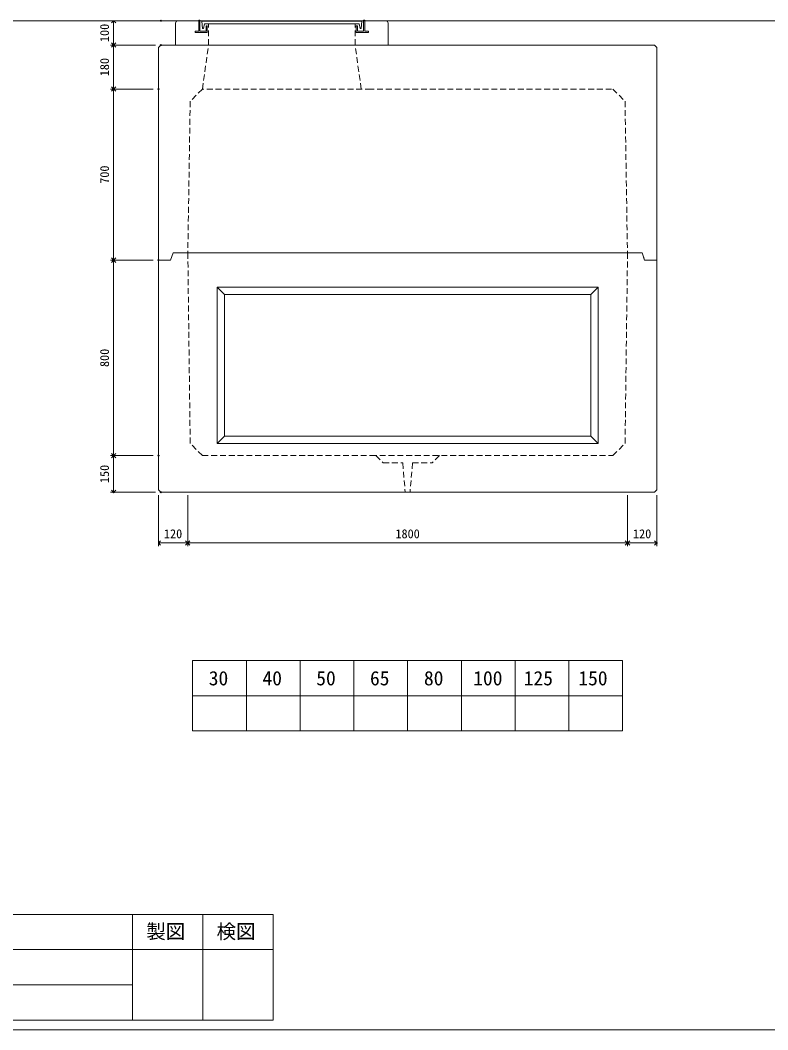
# Model space of a CAD drawing. Units: millimetres, scale not verified. Extents: x -9756 to 9756, y -4538 to 4538.
# Drawn here: x 575 to 3636, y -4012 to 120 of the extents above; entities that cross this region are included whole.
import ezdxf
from ezdxf.enums import TextEntityAlignment as Align

# ---------------------------------------------------------------- set-up
doc = ezdxf.new("R2010")
doc.units = ezdxf.units.MM
doc.header["$LTSCALE"] = 20
doc.header["$PDMODE"] = 32
doc.header["$PDSIZE"] = 4
doc.linetypes.add('DASHED1', pattern=[1.8, 1.2, -0.6])
doc.layers.add('0-1_Defpoints', color=7, linetype='Continuous')
for name, color, linetype, lineweight in [('0-2_waku', 7, 'Continuous', 18), ('0-3_gaikei', 7, 'Continuous', 18), ('0-4_kakure', 7, 'DASHED1', 5), ('0-5_sunpou', 7, 'Continuous', 5), ('0-8_uchigawa', 6, 'Continuous', 18), ('0-A_futa', 3, 'Continuous', 18), ('0-B_GL', 4, 'Continuous', 18), ('0-D_文字１', 7, 'Continuous', 18)]:
    doc.layers.add(name, color=color, linetype=linetype, lineweight=lineweight)
doc.styles.add('ＭＳ ゴシック', font='')
doc.styles.get('ＭＳ ゴシック').set_extended_font_data('MS Gothic')

# ---------------------------------------------------------------- blocks, each defined once
blk = doc.blocks.new('_Open90')
at = {"layer": '0-5_sunpou'}
blk.add_line((0, 0), (-1, 0), dxfattribs=at)
blk.add_lwpolyline([(-0.5, 0.5), (0, 0), (-0.5, -0.5)], dxfattribs=at)
blk = doc.blocks.new('D89')
at = {"layer": '0-1_Defpoints'}
for p in [(7070.68, 3988.65), (6877.35, 3888.65), (7070.68, 3888.65)]:
    blk.add_point(p, dxfattribs=at)
at = {"layer": '0-5_sunpou'}
for p, q in [((7048.68, 3988.65), (6864.35, 3988.65)), ((6877.35, 3970.65), (6877.35, 3906.65)), ((7048.68, 3888.65), (6864.35, 3888.65))]:
    blk.add_line(p, q, dxfattribs=at)
at = {"layer": '0-5_sunpou', "xscale": 18, "yscale": 18}
for p, rotation in [((6877.35, 3988.65), 90), ((6877.35, 3888.65), 270)]:
    blk.add_blockref('_Open90', p, dxfattribs=dict(at, rotation=rotation))
at = {"layer": '0-5_sunpou', "style": 'ＭＳ ゴシック'}
blk.add_text('100', height=36.66, rotation=90, dxfattribs=at).set_placement((6869.35, 3901.15), align=Align.BOTTOM_LEFT)
blk = doc.blocks.new('D90')
at = {"layer": '0-1_Defpoints'}
for p in [(7070.68, 3888.65), (6877.35, 3708.65), (7060.68, 3708.65)]:
    blk.add_point(p, dxfattribs=at)
at = {"layer": '0-5_sunpou'}
for p, q in [((7048.68, 3888.65), (6864.35, 3888.65)), ((6877.35, 3870.65), (6877.35, 3726.65)), ((7038.68, 3708.65), (6864.35, 3708.65))]:
    blk.add_line(p, q, dxfattribs=at)
at = {"layer": '0-5_sunpou', "xscale": 18, "yscale": 18}
for p, rotation in [((6877.35, 3888.65), 90), ((6877.35, 3708.65), 270)]:
    blk.add_blockref('_Open90', p, dxfattribs=dict(at, rotation=rotation))
at = {"layer": '0-5_sunpou', "style": 'ＭＳ ゴシック'}
blk.add_text('180', height=36.66, rotation=90, dxfattribs=at).set_placement((6869.35, 3761.15), align=Align.BOTTOM_LEFT)
blk = doc.blocks.new('D91')
at = {"layer": '0-1_Defpoints'}
for p in [(7060.68, 3708.65), (6877.35, 3008.65), (7060.68, 3008.65)]:
    blk.add_point(p, dxfattribs=at)
at = {"layer": '0-5_sunpou'}
for p, q in [((7038.68, 3708.65), (6864.35, 3708.65)), ((6877.35, 3690.65), (6877.35, 3026.65)), ((7038.68, 3008.65), (6864.35, 3008.65))]:
    blk.add_line(p, q, dxfattribs=at)
at = {"layer": '0-5_sunpou', "xscale": 18, "yscale": 18}
for p, rotation in [((6877.35, 3708.65), 90), ((6877.35, 3008.65), 270)]:
    blk.add_blockref('_Open90', p, dxfattribs=dict(at, rotation=rotation))
at = {"layer": '0-5_sunpou', "style": 'ＭＳ ゴシック'}
blk.add_text('700', height=36.66, rotation=90, dxfattribs=at).set_placement((6869.35, 3321.15), align=Align.BOTTOM_LEFT)
blk = doc.blocks.new('D92')
at = {"layer": '0-1_Defpoints'}
for p in [(7060.68, 3008.65), (6877.35, 2208.65), (7060.68, 2208.65)]:
    blk.add_point(p, dxfattribs=at)
at = {"layer": '0-5_sunpou'}
for p, q in [((7038.68, 3008.65), (6864.35, 3008.65)), ((6877.35, 2990.65), (6877.35, 2226.65)), ((7038.68, 2208.65), (6864.35, 2208.65))]:
    blk.add_line(p, q, dxfattribs=at)
at = {"layer": '0-5_sunpou', "xscale": 18, "yscale": 18}
for p, rotation in [((6877.35, 3008.65), 90), ((6877.35, 2208.65), 270)]:
    blk.add_blockref('_Open90', p, dxfattribs=dict(at, rotation=rotation))
at = {"layer": '0-5_sunpou', "style": 'ＭＳ ゴシック'}
blk.add_text('800', height=36.66, rotation=90, dxfattribs=at).set_placement((6869.35, 2571.15), align=Align.BOTTOM_LEFT)
blk = doc.blocks.new('D93')
at = {"layer": '0-1_Defpoints'}
for p in [(7060.68, 2208.65), (6877.35, 2058.65), (7070.68, 2058.65)]:
    blk.add_point(p, dxfattribs=at)
at = {"layer": '0-5_sunpou'}
for p, q in [((7038.68, 2208.65), (6864.35, 2208.65)), ((6877.35, 2190.65), (6877.35, 2076.65)), ((7048.68, 2058.65), (6864.35, 2058.65))]:
    blk.add_line(p, q, dxfattribs=at)
at = {"layer": '0-5_sunpou', "xscale": 18, "yscale": 18}
for p, rotation in [((6877.35, 2208.65), 90), ((6877.35, 2058.65), 270)]:
    blk.add_blockref('_Open90', p, dxfattribs=dict(at, rotation=rotation))
at = {"layer": '0-5_sunpou', "style": 'ＭＳ ゴシック'}
blk.add_text('150', height=36.66, rotation=90, dxfattribs=at).set_placement((6869.35, 2096.15), align=Align.BOTTOM_LEFT)
blk = doc.blocks.new('_Open90_41')
at = {"layer": '0-5_sunpou'}
blk.add_line((0, 0), (-1, 0), dxfattribs=at)
blk.add_lwpolyline([(-0.5, 0.5), (0, 0), (-0.5, -0.5)], dxfattribs=at)
blk = doc.blocks.new('120')
at = {"layer": '0-5_sunpou'}
for p, q in [((-80, 163.97), (-80, -44.26)), ((40, 163.97), (40, -44.26)), ((40, 163.97), (40, -44.26)), ((-62, -31.26), (22, -31.26))]:
    blk.add_line(p, q, dxfattribs=at)
blk.add_point((40, -31.26), dxfattribs=at)
at = {"layer": '0-5_sunpou', "xscale": 18, "yscale": 18, "rotation": 180}
blk.add_blockref('_Open90_41', (-80, -31.26), dxfattribs=at)
at = {"layer": '0-5_sunpou', "xscale": 18, "yscale": 18}
blk.add_blockref('_Open90_41', (40, -31.26), dxfattribs=at)
at = {"layer": '0-5_sunpou', "style": 'ＭＳ ゴシック'}
blk.add_text('120', height=36.66, dxfattribs=at).set_placement((-57.5, -23.26), align=Align.BOTTOM_LEFT)
blk = doc.blocks.new('180')
at = {"layer": '0-5_sunpou'}
for p, q in [((450, 171.45), (450, -36.78)), ((450, 171.45), (450, -36.78)), ((-1332, -23.78), (432, -23.78))]:
    blk.add_line(p, q, dxfattribs=at)
blk.add_point((450, -23.78), dxfattribs=at)
at = {"layer": '0-5_sunpou', "xscale": 18, "yscale": 18, "rotation": 180}
blk.add_blockref('_Open90_41', (-1350, -23.78), dxfattribs=at)
at = {"layer": '0-5_sunpou', "xscale": 18, "yscale": 18}
blk.add_blockref('_Open90_41', (450, -23.78), dxfattribs=at)
at = {"layer": '0-5_sunpou', "style": 'ＭＳ ゴシック'}
blk.add_text('1800', height=36.66, dxfattribs=at).set_placement((-500, -15.78), align=Align.BOTTOM_LEFT)
blk = doc.blocks.new('120120')
at = {"layer": '0-5_sunpou'}
for p, q in [((40, 178.71), (40, -29.52)), ((-62, -16.52), (22, -16.52))]:
    blk.add_line(p, q, dxfattribs=at)
blk.add_point((40, -16.52), dxfattribs=at)
at = {"layer": '0-5_sunpou', "xscale": 18, "yscale": 18, "rotation": 180}
blk.add_blockref('_Open90_41', (-80, -16.52), dxfattribs=at)
at = {"layer": '0-5_sunpou', "xscale": 18, "yscale": 18}
blk.add_blockref('_Open90_41', (40, -16.52), dxfattribs=at)
at = {"layer": '0-5_sunpou', "style": 'ＭＳ ゴシック'}
blk.add_text('120', height=36.66, dxfattribs=at).set_placement((-57.5, -8.52), align=Align.BOTTOM_LEFT)

msp = doc.modelspace()

# ---------------------------------------------------------------- linework, layer by layer
at = {"layer": '0-2_waku'}
for p, q in [((1281.24, -2501.44), (1281.24, -2789.44)), ((1281.24, -2501.44), (1281.24, -2789.44)), ((1281.24, -2501.44), (1281.24, -2789.44)), ((1281.24, -2501.44), (1281.24, -2789.44)), ((1281.24, -2501.44), (3041.24, -2501.44)), ((1501.24, -2501.44), (1501.24, -2789.44)), ((1721.24, -2501.44), (1721.24, -2789.44)), ((1721.24, -2501.44), (1721.24, -2789.44)), ((1941.24, -2501.44), (1941.24, -2789.44)), ((2161.24, -2501.44), (2161.24, -2789.44)), ((2381.24, -2501.44), (2381.24, -2789.44)), ((2601.24, -2501.44), (2601.24, -2789.44)), ((2821.24, -2501.44), (2821.24, -2789.44)), ((3041.24, -2501.44), (3041.24, -2789.44)), ((1281.24, -2645.44), (3041.24, -2645.44)), ((1281.24, -2789.44), (3041.24, -2789.44)), ((-2445.01, -3540.44), (1610.99, -3540.44)), ((1034.99, -3540.44), (1034.99, -3972.44)), ((1034.99, -3540.44), (1034.99, -3972.44)), ((1322.99, -3540.44), (1322.99, -3972.44)), ((1610.99, -3540.44), (1610.99, -3972.44)), ((-2445.01, -3684.44), (1610.99, -3684.44)), ((-2445.01, -3828.44), (1034.99, -3828.44)), ((-2445.01, -3972.44), (1610.99, -3972.44)), ((-2485.01, -4012.44), (5674.99, -4012.44)), ((-2485.01, -4012.44), (9754.99, -4012.44))]:
    msp.add_line(p, q, dxfattribs=at)
at = {"layer": '0-3_gaikei'}
for p, q in [((1211.24, 17.56), (1211.24, 107.56)), ((1221.24, 117.56), (1306.23, 117.56)), ((1986.24, 117.56), (2071.24, 117.56)), ((2081.24, 17.56), (2081.24, 107.56)), ((1141.24, 7.56), (1141.24, -862.44)), ((1211.24, 17.56), (1321.24, 17.56)), ((1246.24, 17.56), (2046.24, 17.56)), ((2081.24, 17.56), (1971.24, 17.56)), ((2866.24, 17.56), (3171.24, 17.56)), ((3171.24, 17.56), (3181.24, 7.56)), ((3181.24, -862.44), (3181.24, 7.56)), ((1191.24, -862.44), (1141.24, -862.44)), ((3121.24, -832.44), (3131.24, -862.44)), ((3126.24, -847.44), (3131.24, -862.44)), ((3181.24, -862.44), (3131.24, -862.44)), ((3181.24, -1802.44), (3181.24, -862.44)), ((1151.24, -1812.44), (3171.24, -1812.44)), ((3181.24, -1802.44), (3171.24, -1812.44))]:
    msp.add_line(p, q, dxfattribs=at)
for points in [[(2871.24, 17.56), (1151.24, 17.56), (1141.24, 7.56)], [(1141.24, -862.44), (1141.24, -1802.44), (1151.24, -1812.44)], [(1191.24, -862.44), (1201.24, -832.44), (3121.24, -832.44)]]:
    msp.add_lwpolyline(points, dxfattribs=at)
for centre, radius, start, end in [((1220.65, 108.14), 9.44, 86.47383, 183.52617), ((2071.57, 107.89), 9.68, 358.04251, 91.95749), ((2071.24, 107.56), 10, 0, 10)]:
    msp.add_arc(centre, radius, start, end, dxfattribs=at)
at = {"layer": '0-4_kakure'}
for p, q in [((1346.24, 17.56), (1346.24, 104.06)), ((1946.24, 17.56), (1946.24, 104.06)), ((1321.24, -162.44), (1346.24, 17.56)), ((1971.24, -162.44), (1946.24, 17.56)), ((2996.24, -162.44), (2011.24, -162.44)), ((3001.24, -162.44), (3051.24, -212.44)), ((1271.24, -212.44), (1261.47, -832.44)), ((3051.24, -212.44), (3061, -832.44)), ((1271.24, -1612.44), (1261.47, -832.44)), ((3051.24, -1612.44), (3061.43, -832.44)), ((1321.24, -1662.44), (1271.24, -1612.44)), ((1321.24, -1662.44), (2011.24, -1662.44)), ((2141.24, -1692.44), (2151.24, -1812.44)), ((2181.24, -1692.44), (2171.24, -1812.44)), ((2181.24, -1692.44), (2261.24, -1692.44)), ((2291.24, -1662.44), (2261.24, -1692.44))]:
    msp.add_line(p, q, dxfattribs=at)
for points in [[(2011.24, -162.44), (1321.24, -162.44), (1271.24, -212.44)], [(2011.24, -1662.44), (3001.24, -1662.44), (3051.24, -1612.44)], [(2031.24, -1662.44), (2061.24, -1692.44), (2141.24, -1692.44)]]:
    msp.add_lwpolyline(points, dxfattribs=at)
at = {"layer": '0-8_uchigawa'}
for p, q in [((1381.24, -972.44), (1381.24, -1612.44)), ((1381.24, -972.44), (2941.24, -972.44)), ((1381.24, -972.44), (2941.24, -972.44)), ((1381.24, -972.44), (1411.24, -1002.44)), ((2941.24, -972.44), (2911.24, -1002.44)), ((2941.24, -1612.44), (2941.24, -972.44)), ((1411.24, -1002.44), (1411.24, -1582.44)), ((1411.24, -1002.44), (2911.24, -1002.44)), ((2911.24, -1582.44), (2911.24, -1002.44)), ((1381.24, -1612.44), (1411.24, -1582.44)), ((1411.24, -1582.44), (2911.24, -1582.44)), ((1421.74, -1582.44), (2161.24, -1582.44)), ((2161.24, -1582.44), (2900.74, -1582.44)), ((2941.24, -1612.44), (2911.24, -1582.44)), ((1381.24, -1612.44), (2941.24, -1612.44))]:
    msp.add_line(p, q, dxfattribs=at)
at = {"layer": '0-A_futa'}
for p, q in [((1306.23, 117.56), (1306.23, 74.56)), ((1308.23, 119.56), (1311.23, 119.56)), ((1311.23, 119.56), (1311.23, 74.56)), ((1319.05, 115.06), (1973.38, 115.06)), ((1319.05, 115.06), (1321.54, 85.06)), ((1321.54, 85.06), (1325.25, 85.06)), ((1329.56, 104.06), (1325.25, 85.06)), ((1329.56, 104.06), (1962.9, 104.06)), ((1336.23, 94.56), (1336.23, 74.56)), ((1338.23, 96.56), (1339.23, 96.56)), ((1341.23, 94.56), (1341.23, 69.56)), ((1951.24, 94.56), (1951.24, 69.56)), ((1954.24, 96.56), (1953.24, 96.56)), ((1956.24, 94.56), (1956.24, 74.56)), ((1962.9, 104.06), (1967.22, 85.06)), ((1971.13, 85.06), (1967.22, 85.06)), ((1973.38, 115.06), (1971.13, 85.06)), ((1981.24, 119.56), (1981.24, 74.56)), ((1981.24, 119.56), (1984.24, 119.56)), ((1986.24, 117.56), (1986.24, 74.56)), ((1291.23, 72.56), (1291.23, 71.56)), ((1293.23, 74.56), (1306.23, 74.56)), ((1341.23, 69.56), (1293.23, 69.56)), ((1311.23, 74.56), (1336.23, 74.56)), ((1951.24, 69.56), (1999.24, 69.56)), ((1981.24, 74.56), (1956.24, 74.56)), ((1999.24, 74.56), (1986.24, 74.56)), ((2001.24, 72.56), (2001.24, 71.56))]:
    msp.add_line(p, q, dxfattribs=at)
for centre, start, end in [((1308.23, 117.56), 90, 180), ((1338.23, 94.56), 90, 180), ((1339.23, 94.56), 0, 90), ((1953.24, 94.56), 90, 180), ((1954.24, 94.56), 0, 90), ((1984.24, 117.56), 0, 90), ((1293.23, 72.56), 90, 180), ((1293.23, 71.56), 180, 270), ((1999.24, 72.56), 0, 90), ((1999.24, 71.56), 270, 0)]:
    msp.add_arc(centre, 2, start, end, dxfattribs=at)
at = {"layer": '0-B_GL'}
msp.add_line((-2483.79, 117.56), (9756.21, 117.56), dxfattribs=at)

# ---------------------------------------------------------------- block references
at = {"layer": '0-5_sunpou'}
for name, p in [('D89', (-5919.45, -3871.1)), ('D90', (-5919.45, -3871.1)), ('D91', (-5919.45, -3871.1)), ('D92', (-5919.45, -3871.1)), ('D93', (-5919.45, -3871.1)), ('120', (1221.24, -1988.41)), ('180', (2611.24, -1995.89)), ('120120', (3141.24, -2003.15))]:
    msp.add_blockref(name, p, dxfattribs=at)

# ---------------------------------------------------------------- texts
at = {"layer": '0-D_文字１', "style": 'ＭＳ ゴシック'}
for s, p in [('30', (1347.16, -2620.36)), ('40', (1567.16, -2620.36)), ('50', (1787.16, -2620.36)), ('65', (2007.16, -2620.36)), ('80', (2227.97, -2620.36)), ('100', (2429.72, -2620.36)), ('125', (2636.5, -2620.36)), ('150', (2860.02, -2620.36)), ('製図', (1091.11, -3656.94)), ('検図', (1379.11, -3656.94))]:
    msp.add_text(s, height=58.65, dxfattribs=at).set_placement(p, align=Align.BOTTOM_LEFT)

doc.saveas('drawing.dxf')
